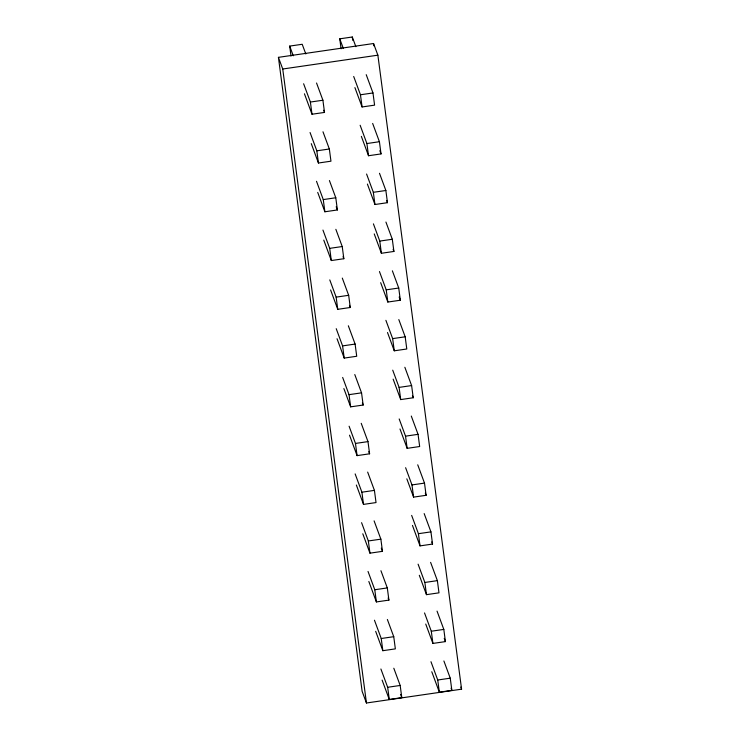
<?xml version="1.0" encoding="UTF-8"?>
<svg xmlns="http://www.w3.org/2000/svg" width="740" height="740" viewBox="0 0 740 740"><rect width="100%" height="100%" fill="white"/><g stroke="black" fill="none" stroke-linecap="round" stroke-linejoin="round"><path stroke-width="1.11" d="M291.014 56.074L289.692 46.093L302.207 44.28L305.796 53.965M341.085 48.794L339.762 38.822L352.286 37L355.866 46.685M278.416 57.35L373.552 43.521L377.872 55.176L461.584 689.18L366.448 703L362.128 691.345L278.416 57.35L282.736 69.005L366.448 703M282.736 69.005L377.872 55.176M303.622 83.759L310.393 102.046L322.908 100.233L324.518 112.425L312.002 114.238L304.436 93.795M353.692 76.479L360.463 94.775L372.979 92.953L374.588 105.145L362.073 106.967L354.904 87.598M310.06 132.525L316.831 150.821L329.346 148.999L330.956 161.19L318.44 163.013L311.272 143.643M360.139 125.254L366.901 143.542L379.417 141.719L381.026 153.92L368.511 155.733L361.351 136.363M316.507 181.291L323.269 199.587L335.784 197.765L337.394 209.957L324.879 211.779L317.719 192.409M366.578 174.02L373.339 192.308L385.864 190.495L387.473 202.686L374.949 204.508L367.392 184.056M322.945 230.066L329.707 248.353L342.232 246.54L343.841 258.732L331.317 260.545L323.759 240.102M373.413 223.859L379.777 241.083L392.302 239.261L393.911 251.452L381.387 253.274L374.227 233.905M329.781 279.905L336.145 297.129L348.67 295.306L350.279 307.498L337.755 309.32L330.595 289.95M379.454 271.552L386.225 289.849L398.74 288.026L400.349 300.227L387.834 302.04L380.665 282.671M336.219 328.68L342.592 345.894L355.108 344.072L356.717 356.264L344.202 358.086L337.033 338.716M385.892 320.328L392.663 338.615L405.178 336.802L406.787 348.993L394.272 350.806L387.501 332.519M342.657 377.446L349.03 394.661L361.546 392.848L363.155 405.039L350.64 406.852L343.869 388.565M392.727 370.167L399.101 387.39L411.616 385.568L413.225 397.759L400.71 399.582L393.144 379.139M349.095 426.212L355.468 443.436L367.983 441.614L369.593 453.805L357.078 455.627L349.511 435.175M399.175 418.942L405.539 436.156L418.054 434.334L419.663 446.525L407.148 448.348L399.989 428.978M355.144 473.905L361.906 492.202L374.421 490.38L376.031 502.571L363.516 504.393L356.356 485.024M405.613 467.708L411.976 484.922L424.501 483.109L426.111 495.301L413.586 497.113L406.824 478.826M361.582 522.68L368.344 540.968L380.869 539.155L382.478 551.346L369.954 553.159L362.794 533.79M411.653 515.401L418.414 533.697L430.939 531.875L432.549 544.067L420.024 545.889L412.467 525.437M368.021 571.447L374.782 589.743L387.307 587.921L388.916 600.112L376.392 601.935L368.835 581.483M418.091 564.167L424.862 582.463L437.377 580.641L438.986 592.832L426.471 594.655L419.303 575.285M374.459 620.212L381.23 638.509L393.745 636.687L395.354 648.878L382.839 650.701L375.67 631.331M424.529 612.942L431.3 631.229L443.815 629.416L445.425 641.608L432.909 643.421L425.74 624.051M380.897 668.988L387.668 687.275L400.183 685.462L401.792 697.654L389.277 699.466L382.108 680.097M430.967 661.708L437.738 680.005L450.253 678.182L451.863 690.374L439.347 692.196L431.781 671.744M366.217 74.666L372.979 92.953M372.655 123.432L379.417 141.719M339.762 38.822L343.351 48.507M379.833 150.692L381.026 153.92M379.49 173.28L385.864 190.495M386.678 200.531L387.473 202.686M385.929 222.046L392.302 239.261M393.116 249.306L393.911 251.452M392.367 270.812L398.74 288.026M399.156 296.999L400.349 300.227M316.544 83.01L322.908 100.233M323.722 110.269L324.518 112.425M398.814 319.578L405.178 336.802M322.982 131.785L329.346 148.999M289.692 46.093L293.271 55.778M404.854 367.271L411.616 385.568M412.43 395.604L413.225 397.759M329.42 180.551L335.784 197.765M336.2 206.728L337.394 209.957M411.292 416.046L418.054 434.334M335.858 229.317L342.232 246.54M343.046 256.577L343.841 258.732M417.73 464.812L424.501 483.109M425.315 493.145L426.111 495.301M342.296 278.092L348.67 295.306M349.483 305.343L350.279 307.498M424.168 513.579L430.939 531.875M431.753 541.911L432.549 544.067M348.337 325.785L355.108 344.072M430.606 562.354L437.377 580.641M354.784 374.551L361.546 392.848M362.36 402.884L363.155 405.039M437.044 611.12L443.815 629.416M444.231 638.38L445.425 641.608M460.798 687.053L461.584 689.18M361.222 423.317L367.983 441.614M368.798 451.65L369.593 453.805M443.889 660.968L450.253 678.182M451.067 688.219L451.863 690.374M367.66 472.092L374.421 490.38M374.098 520.858L380.869 539.155M381.276 548.118L382.478 551.346M380.934 570.707L387.307 587.921M388.121 597.957L388.916 600.112M387.371 619.473L393.745 636.687M393.81 668.239L400.183 685.462M400.599 694.425L401.792 697.654M373.552 43.521L373.857 45.815M360.463 94.775L362.073 106.967M366.901 143.542L368.511 155.733M373.339 192.308L374.949 204.508M379.777 241.083L381.387 253.274M386.225 289.849L387.834 302.04M392.663 338.615L394.272 350.806M399.101 387.39L400.71 399.582M405.539 436.156L407.148 448.348M411.976 484.922L413.586 497.113M418.414 533.697L420.024 545.889M424.862 582.463L426.471 594.655M431.3 631.229L432.909 643.421M437.738 680.005L439.347 692.196M352.286 37L352.721 40.321M310.393 102.046L312.002 114.238M316.831 150.821L318.44 163.013M323.269 199.587L324.879 211.779M329.707 248.353L331.317 260.545M336.145 297.129L337.755 309.32M342.592 345.894L344.202 358.086M349.03 394.661L350.64 406.852M355.468 443.436L357.078 455.627M361.906 492.202L363.516 504.393M368.344 540.968L369.954 553.159M374.782 589.743L376.392 601.935M381.23 638.509L382.839 650.701M387.668 687.275L389.277 699.466"/></g></svg>
